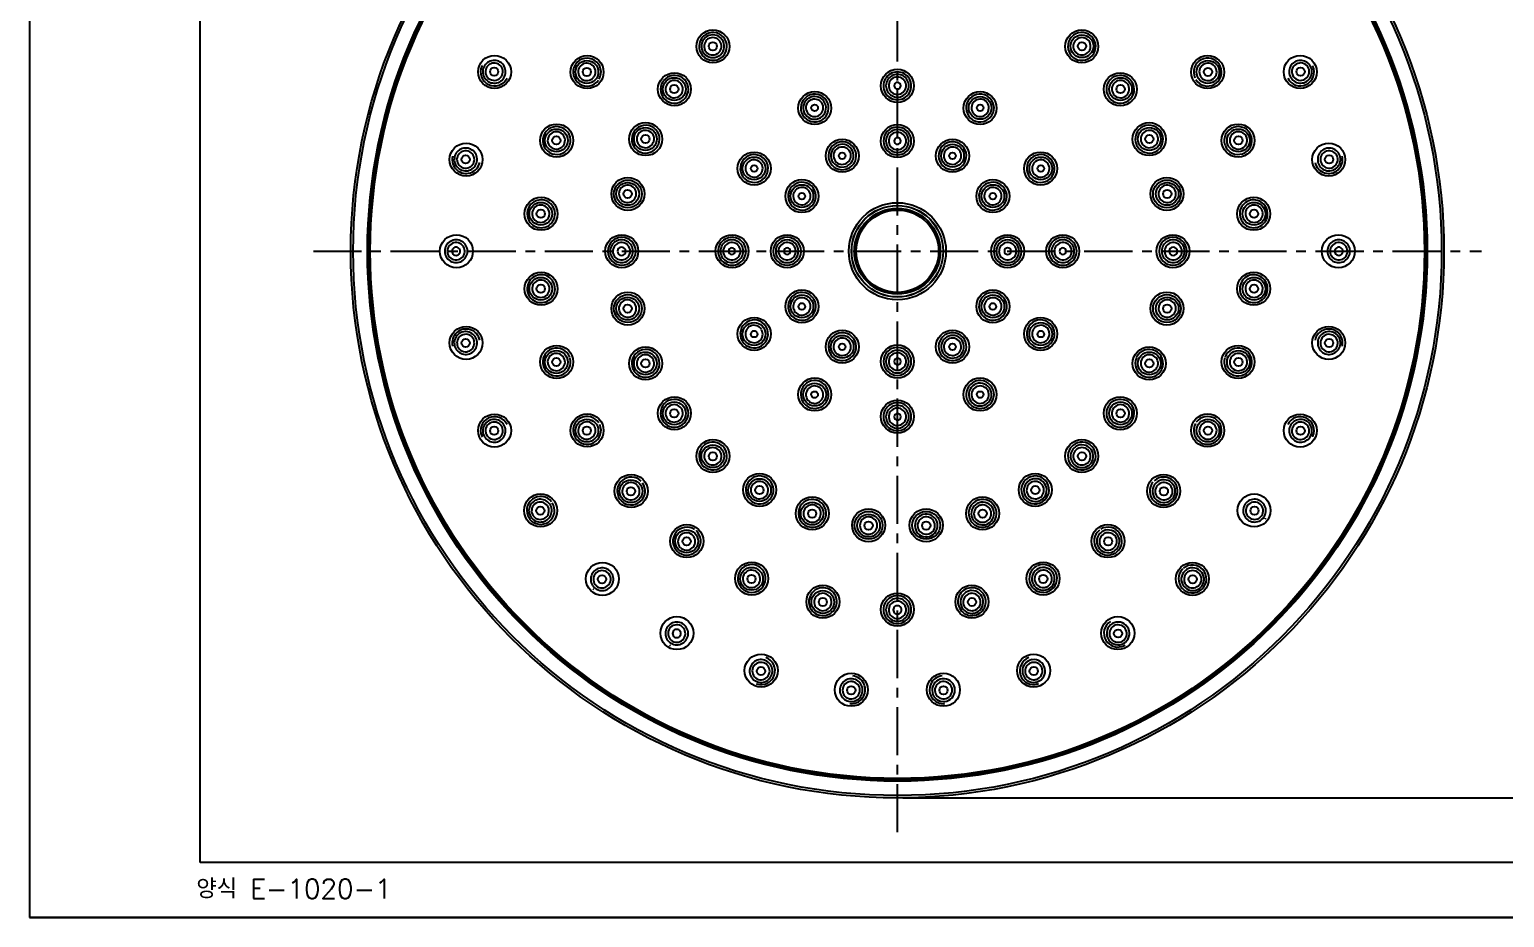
# Model space of a CAD drawing. Extents: x 60832 to 61252, y -30265 to -29968.
# Drawn here: x 60831.9 to 61099.8, y -30265.2 to -30104 of the extents above; entities that cross this region are included whole.
import ezdxf

# ---------------------------------------------------------------- set-up
doc = ezdxf.new("R2010")
doc.units = 0
doc.header["$LTSCALE"] = 7
doc.header["$MEASUREMENT"] = 0
doc.linetypes.add('CENTER', pattern=[2, 1.25, -0.25, 0.25, -0.25])
doc.layers.get('0').update_dxf_attribs({"color": 2, "linetype": 'CONTINUOUS'})
for name, color, linetype in [('CL', 1, 'CENTER'), ('DIM', 2, 'CONTINUOUS'), ('TXT', 4, 'CONTINUOUS')]:
    doc.layers.add(name, color=color, linetype=linetype)
doc.styles.add('GHS', font='ROMANS.shx', dxfattribs={"bigfont": 'GHS.shx'})

# ---------------------------------------------------------------- blocks, each defined once
blk = doc.blocks.new('BORDER')
for p, q in [((0, 1), (0, 0)), ((0, 0), (1, 0))]:
    blk.add_line(p, q)

msp = doc.modelspace()

# ---------------------------------------------------------------- linework, layer by layer
at = {"color": 7, "linetype": 'Continuous'}
for p, q in [((61085.46, -30142.73), (61085.47, -30142.74)), ((61085.46, -30145.75), (61085.47, -30145.74))]:
    msp.add_line(p, q, dxfattribs=at)
msp.add_line((61177.6, -30265.23), (60831.92, -30265.23))
msp.add_line((61177.6, -30265.23), (60831.92, -30265.23))
for centre, radius in [((60989.55, -30144.24), 99.27), ((60989.55, -30144.24), 98.84), ((60989.55, -30144.24), 96.24), ((60989.55, -30144.24), 96.15), ((60989.55, -30144.24), 95.91), ((60989.55, -30144.24), 95.73), ((60956.06, -30107.04), 3), ((61023.04, -30107.04), 3), ((61023.07, -30107.01), 2.07), ((60956.03, -30107.01), 0.75), ((61023.07, -30107.01), 0.75), ((60916.39, -30111.67), 3), ((60916.32, -30111.63), 0.75), ((60933.2, -30111.7), 3), ((60933.16, -30111.68), 2.07), ((61045.9, -30111.7), 3), ((61045.95, -30111.68), 2.07), ((61062.71, -30111.67), 3), ((61062.78, -30111.63), 0.75), ((60933.15, -30111.67), 0.75), ((60949.06, -30114.82), 3), ((60949.03, -30114.8), 2.07), ((60989.55, -30114.2), 3), ((61030.04, -30114.82), 3), ((61030.08, -30114.8), 2.07), ((61045.96, -30111.67), 0.75), ((60949.02, -30114.79), 0.75), ((60974.54, -30118.23), 3), ((61004.57, -30118.23), 3), ((61004.58, -30118.2), 2.07), ((61030.08, -30114.79), 0.75), ((60974.52, -30118.2), 0.6), ((61004.58, -30118.2), 0.6), ((60927.67, -30124.13), 3), ((60943.83, -30123.88), 3), ((60989.55, -30124.22), 3), ((61035.28, -30123.88), 3), ((61051.43, -30124.13), 3), ((60927.62, -30124.11), 2.07), ((60927.61, -30124.11), 0.75), ((60943.79, -30123.86), 2.07), ((60943.79, -30123.86), 0.75), ((60979.54, -30126.9), 3), ((60999.56, -30126.9), 3), ((61035.31, -30123.86), 2.07), ((61035.32, -30123.86), 0.75), ((61051.49, -30124.11), 2.07), ((61051.49, -30124.11), 0.75), ((60911.22, -30127.59), 3), ((60911.14, -30127.57), 0.75), ((60963.54, -30129.22), 3), ((60979.54, -30126.89), 0.6), ((60999.57, -30126.89), 2.07), ((60999.57, -30126.89), 0.6), ((61015.56, -30129.22), 3), ((61067.89, -30127.59), 3), ((61067.96, -30127.57), 0.75), ((60963.52, -30129.21), 2.07), ((60963.52, -30129.21), 0.6), ((61015.59, -30129.21), 2.07), ((61015.59, -30129.21), 0.6), ((60940.6, -30133.83), 3), ((60940.6, -30133.83), 2.53), ((60940.56, -30133.82), 2.07), ((60972.22, -30134.23), 3), ((60972.21, -30134.22), 2.07), ((61006.89, -30134.23), 3), ((61006.9, -30134.22), 2.07), ((61038.51, -30133.83), 3), ((61038.51, -30133.83), 2.53), ((61038.55, -30133.82), 2.07), ((60924.84, -30137.44), 3), ((60940.55, -30133.82), 0.75), ((60972.2, -30134.22), 0.6), ((61006.9, -30134.22), 0.6), ((61038.56, -30133.82), 0.75), ((61054.26, -30137.44), 3), ((60924.79, -30137.43), 2.07), ((60924.78, -30137.43), 0.75), ((60989.55, -30144.24), 8.82), ((60989.55, -30144.24), 8.32), ((60989.55, -30144.24), 8.3), ((60989.55, -30144.24), 7.8), ((60989.55, -30144.24), 7.78), ((60989.55, -30144.24), 7.48), ((61054.32, -30137.43), 2.07), ((61054.33, -30137.43), 0.75), ((60909.47, -30144.24), 3), ((60939.5, -30144.24), 3), ((60959.52, -30144.24), 3), ((60969.54, -30144.24), 3), ((61009.57, -30144.24), 3), ((61019.59, -30144.24), 3), ((61039.6, -30144.24), 3), ((61069.64, -30144.24), 3), ((60924.84, -30151.04), 3), ((61054.26, -30151.04), 3), ((60924.79, -30151.05), 2.07), ((60924.78, -30151.05), 0.75), ((61054.32, -30151.05), 2.07), ((61054.33, -30151.05), 0.75), ((60940.6, -30154.64), 3), ((60940.6, -30154.64), 2.53), ((60940.56, -30154.65), 2.07), ((60972.22, -30154.25), 3), ((60972.21, -30154.25), 2.07), ((60972.2, -30154.25), 0.6), ((61006.89, -30154.25), 3), ((61006.9, -30154.25), 2.07), ((61006.9, -30154.25), 0.6), ((61038.51, -30154.64), 3), ((61038.51, -30154.64), 2.53), ((61038.55, -30154.65), 2.07), ((60940.55, -30154.65), 0.75), ((60963.54, -30159.25), 3), ((61015.56, -30159.25), 3), ((61038.56, -30154.65), 0.75), ((60911.22, -30160.89), 3), ((60963.52, -30159.27), 2.07), ((60963.52, -30159.27), 0.6), ((60979.54, -30161.57), 3), ((60999.56, -30161.57), 3), ((61015.59, -30159.27), 2.07), ((61015.59, -30159.27), 0.6), ((61067.89, -30160.89), 3), ((60911.14, -30160.9), 0.75), ((60927.67, -30164.34), 3), ((60943.83, -30164.6), 3), ((60979.54, -30161.58), 2.07), ((60979.54, -30161.59), 0.6), ((60989.55, -30164.26), 3), ((60999.57, -30161.59), 0.6), ((61035.28, -30164.6), 3), ((61051.43, -30164.34), 3), ((61067.96, -30160.9), 0.75), ((60927.62, -30164.36), 2.07), ((60927.61, -30164.36), 0.75), ((60943.79, -30164.61), 2.07), ((60943.79, -30164.61), 0.75), ((61035.31, -30164.61), 2.07), ((61035.32, -30164.61), 0.75), ((61051.49, -30164.36), 2.07), ((61051.49, -30164.36), 0.75), ((60974.54, -30170.25), 3), ((60974.52, -30170.27), 2.07), ((60974.52, -30170.28), 0.6), ((61004.57, -30170.25), 3), ((61004.58, -30170.28), 0.6), ((60949.06, -30173.66), 3), ((60949.03, -30173.68), 2.07), ((60989.55, -30174.27), 3), ((61030.04, -30173.66), 3), ((61030.08, -30173.68), 2.07), ((60916.39, -30176.81), 3), ((60933.2, -30176.77), 3), ((60933.16, -30176.8), 2.07), ((60949.02, -30173.68), 0.75), ((61030.08, -30173.68), 0.75), ((61045.9, -30176.77), 3), ((61045.95, -30176.8), 2.07), ((61062.71, -30176.81), 3), ((60916.32, -30176.84), 0.75), ((60933.15, -30176.8), 0.75), ((61045.96, -30176.8), 0.75), ((61062.78, -30176.84), 0.75), ((60956.06, -30181.43), 3), ((60956.03, -30181.46), 2.07), ((61023.04, -30181.43), 3), ((60956.03, -30181.47), 0.75), ((61023.07, -30181.47), 0.75), ((60941.2, -30187.78), 3), ((60941.16, -30187.81), 2.07), ((60964.53, -30187.58), 3), ((60964.51, -30187.62), 2.07), ((61014.58, -30187.58), 3), ((61037.91, -30187.78), 3), ((60924.76, -30191.31), 3), ((60941.15, -30187.82), 0.75), ((60964.5, -30187.62), 0.75), ((61014.6, -30187.62), 0.75), ((61037.95, -30187.82), 0.75), ((61054.34, -30191.31), 3), ((60924.7, -30191.36), 0.75), ((60974.09, -30191.84), 3), ((60974.07, -30191.88), 2.07), ((60974.07, -30191.88), 0.75), ((60984.32, -30194.01), 3), ((60994.78, -30194.01), 3), ((61005.02, -30191.84), 3), ((61005.03, -30191.88), 0.75), ((61054.41, -30191.36), 0.75), ((60951.31, -30196.88), 3), ((60984.32, -30194.01), 2.53), ((60984.32, -30194.05), 2.07), ((60984.32, -30194.06), 0.75), ((60994.78, -30194.01), 2.53), ((60994.79, -30194.06), 0.75), ((61027.8, -30196.88), 3), ((60951.28, -30196.92), 2.07), ((60951.27, -30196.93), 0.75), ((61027.83, -30196.93), 0.75), ((60935.97, -30203.75), 3), ((60963.09, -30203.68), 3), ((60963.07, -30203.73), 2.07), ((61016.02, -30203.68), 3), ((61043.14, -30203.75), 3), ((60935.91, -30203.81), 0.75), ((60963.06, -30203.74), 0.75), ((61016.04, -30203.74), 0.75), ((61043.19, -30203.81), 0.75), ((60976.02, -30207.88), 3), ((60976.01, -30207.94), 2.07), ((60976.01, -30207.94), 0.75), ((60989.55, -30209.31), 3), ((61003.08, -30207.88), 3), ((61003.09, -30207.94), 0.75), ((60949.51, -30213.59), 3), ((61029.59, -30213.59), 3), ((61029.63, -30213.66), 0.75), ((60964.81, -30220.4), 3), ((61014.3, -30220.4), 3), ((60964.78, -30220.48), 0.75), ((61014.32, -30220.48), 0.75), ((60981.18, -30223.88), 3), ((60981.17, -30223.96), 0.75), ((60997.92, -30223.88), 3), ((60997.93, -30223.96), 0.75)]:
    msp.add_circle(centre, radius, dxfattribs=at)
for centre, radius, start, end in [((60989.55, -30144.24), 95.92, 0.9012, 359.0988), ((60956.06, -30107.04), 2.53, 134.1236, 309.8764), ((60956.03, -30107.01), 2.07, 131.9948, 301.8032), ((60956.04, -30107.02), 2.5, 129.8401, 134.1561), ((60956.06, -30107.04), 2.53, 314.1179, 129.8727), ((60956.04, -30107.02), 2.08, 121.8107, 131.9899), ((60956.04, -30107.01), 2.07, 311.9948, 121.8032), ((60956.03, -30107.01), 1.58, 311.9939, 121.8042), ((61023.04, -30107.04), 2.53, 50.1179, 225.8727), ((61023.04, -30107.04), 2.53, 230.1236, 45.8764), ((61023.07, -30107.01), 1.58, 47.9939, 217.8042), ((61023.06, -30107.02), 2.5, 45.8439, 50.1502), ((60956.03, -30107.01), 1.58, 131.9939, 301.8042), ((60956.03, -30107.01), 1.58, 121.8107, 131.9899), ((60956.03, -30107.01), 1.58, 301.8107, 311.9899), ((61023.08, -30107.01), 1.58, 217.8107, 227.9899), ((61023.07, -30107.01), 1.58, 227.9939, 37.8041), ((61023.07, -30107.01), 1.58, 37.8107, 47.9899), ((60916.39, -30111.67), 2.53, 155.9819, 333.728), ((60916.37, -30111.65), 2.5, 154.0192, 155.9984), ((60916.33, -30111.64), 2.07, 155.9835, 336.0165), ((60916.33, -30111.64), 2.07, 335.9835, 156.0165), ((60916.32, -30111.64), 1.58, 145.8129, 155.99), ((60916.32, -30111.63), 1.58, 335.9807, 145.815), ((60933.2, -30111.71), 2.53, 149.9878, 324.6307), ((60933.18, -30111.69), 2.5, 147.905, 149.9982), ((60933.2, -30111.7), 2.53, 144.5919, 147.9033), ((60933.2, -30111.7), 2.53, 329.9878, 144.6342), ((60933.15, -30111.67), 1.58, 149.9881, 319.8089), ((60933.15, -30111.68), 1.58, 139.8116, 149.9899), ((60933.15, -30111.67), 1.58, 329.9881, 139.8089), ((60956.03, -30107.01), 2.08, 301.8107, 311.9899), ((60956.08, -30107.06), 2.5, 309.8439, 314.1502), ((61023.02, -30107.06), 2.5, 225.8401, 230.1561), ((61045.9, -30111.7), 2.53, 32.0475, 204.6348), ((61045.9, -30111.71), 2.53, 212.1452, 24.6313), ((61045.96, -30111.67), 1.58, 29.9881, 199.8089), ((61045.95, -30111.67), 1.58, 19.8116, 29.9899), ((61045.93, -30111.69), 2.5, 30.0017, 32.0857), ((61045.91, -30111.7), 2.52, 24.5833, 29.9893), ((61062.71, -30111.67), 2.53, 206.272, 24.0181), ((61062.77, -30111.64), 2.07, 23.9835, 204.0165), ((61062.77, -30111.64), 2.07, 203.9835, 24.0165), ((61062.78, -30111.63), 1.58, 23.9807, 193.815), ((61062.74, -30111.65), 2.5, 24.0016, 25.972), ((60916.32, -30111.63), 1.58, 155.9807, 325.815), ((60916.32, -30111.63), 1.58, 325.8129, 335.99), ((60933.15, -30111.67), 1.58, 319.8116, 329.9899), ((60949.06, -30114.82), 2.53, 146.1179, 321.8727), ((60949.04, -30114.8), 2.5, 141.8439, 146.1502), ((60949.06, -30114.82), 2.53, 326.1236, 141.8764), ((60949.02, -30114.79), 1.58, 323.9939, 133.8042), ((60989.55, -30114.2), 2.53, 89.9987, 270.0013), ((60989.55, -30114.18), 2.07, 89.9994, 270.0006), ((60989.55, -30114.17), 1.58, 89.998, 259.8053), ((60989.55, -30114.17), 0.6, 90.0042, 269.9958), ((60989.55, -30114.2), 2.53, 269.9986, 90.0014), ((60989.55, -30114.18), 2.07, 269.9995, 90.0005), ((60989.55, -30114.18), 1.58, 79.8146, 89.9899), ((60989.55, -30114.17), 1.58, 269.998, 79.8053), ((60989.55, -30114.17), 0.6, 270.0042, 89.9958), ((61030.04, -30114.82), 2.53, 38.1236, 213.8764), ((61030.04, -30114.82), 2.53, 218.1179, 33.8727), ((61030.08, -30114.79), 1.58, 35.9939, 205.8042), ((61030.07, -30114.8), 2.5, 33.8401, 38.1561), ((61045.96, -30111.67), 1.58, 199.8116, 209.9899), ((61045.96, -30111.67), 1.58, 209.9881, 19.8089), ((61062.79, -30111.63), 1.58, 193.8129, 203.99), ((61062.78, -30111.63), 1.58, 203.9807, 13.815), ((61062.78, -30111.63), 1.58, 13.8129, 23.99), ((60949.02, -30114.79), 1.58, 143.9939, 313.8041), ((60949.03, -30114.79), 1.58, 133.8107, 143.9899), ((60949.02, -30114.79), 1.58, 313.8107, 323.9899), ((60949.08, -30114.84), 2.5, 321.8401, 326.1561), ((60974.54, -30118.23), 2.53, 122.6877, 300.0018), ((60974.52, -30118.21), 2.5, 120.0029, 122.7203), ((60974.54, -30118.23), 2.53, 302.695, 120.0016), ((60974.52, -30118.21), 2.08, 109.8146, 119.9899), ((60974.52, -30118.2), 2.07, 299.999, 109.8044), ((60989.55, -30114.17), 1.58, 259.8146, 269.9899), ((61004.57, -30118.23), 2.53, 59.9984, 237.305), ((61004.57, -30118.23), 2.53, 239.9981, 57.3004), ((61004.58, -30118.21), 2.5, 57.2675, 59.9971), ((61030.02, -30114.84), 2.5, 213.8439, 218.1502), ((61030.09, -30114.79), 1.58, 205.8107, 215.9899), ((61030.08, -30114.79), 1.58, 215.9939, 25.8041), ((61030.08, -30114.79), 1.58, 25.8107, 35.9899), ((60974.52, -30118.2), 2.07, 119.999, 289.8044), ((60974.52, -30118.2), 1.58, 119.998, 289.8053), ((60974.52, -30118.2), 1.58, 109.8146, 119.9899), ((60974.52, -30118.2), 1.58, 299.998, 109.8053), ((61004.58, -30118.2), 1.58, 59.998, 229.8053), ((61004.58, -30118.2), 1.58, 239.998, 49.8053), ((61004.58, -30118.2), 1.58, 49.8146, 59.9899), ((60927.67, -30124.13), 2.53, 341.989, 159.9452), ((60943.83, -30123.88), 2.53, 335.9944, 153.8722), ((60974.52, -30118.2), 1.58, 289.8146, 299.9899), ((60974.52, -30118.2), 2.08, 289.8146, 299.9899), ((60974.55, -30118.25), 2.5, 300.0029, 302.7277), ((61004.56, -30118.25), 2.5, 237.2723, 239.9971), ((61004.59, -30118.2), 1.58, 229.8146, 239.9899), ((61035.28, -30123.88), 2.53, 26.1184, 204.0056), ((61051.43, -30124.13), 2.53, 20.0548, 198.011), ((60927.67, -30124.13), 2.53, 161.9889, 339.8492), ((60927.64, -30124.12), 2.5, 159.9086, 161.9982), ((60927.61, -30124.11), 1.58, 161.9881, 331.8089), ((60927.61, -30124.11), 1.58, 151.8116, 161.9899), ((60927.61, -30124.11), 1.58, 341.9881, 151.8089), ((60943.83, -30123.88), 2.53, 155.9945, 333.876), ((60943.8, -30123.87), 2.5, 153.8401, 155.9981), ((60943.79, -30123.86), 1.58, 155.9939, 325.8041), ((60943.79, -30123.86), 1.58, 145.8107, 155.9899), ((60943.79, -30123.86), 1.58, 335.9939, 145.8042), ((60989.55, -30124.22), 2.53, 90.0009, 269.9991), ((60989.55, -30124.21), 2.07, 90.0018, 269.9982), ((60989.55, -30124.21), 1.58, 90.0005, 259.799), ((60989.55, -30124.21), 0.6, 90.0065, 269.9935), ((60989.55, -30124.22), 2.53, 270.0009, 89.9991), ((60989.55, -30124.21), 2.07, 270.0017, 89.9983), ((60989.55, -30124.21), 1.58, 79.8099, 89.9899), ((60989.55, -30124.21), 1.58, 270.0005, 79.799), ((60989.55, -30124.21), 0.6, 270.0065, 89.9935), ((61035.28, -30123.88), 2.53, 206.124, 24.0055), ((61035.32, -30123.86), 1.58, 23.9939, 193.8042), ((61035.32, -30123.86), 1.58, 193.8107, 203.9899), ((61035.32, -30123.86), 1.58, 203.9939, 13.8041), ((61035.32, -30123.86), 1.58, 13.8107, 23.9899), ((61035.3, -30123.87), 2.5, 24.0018, 26.1502), ((61051.43, -30124.13), 2.53, 200.1412, 18.0111), ((61051.49, -30124.11), 1.58, 17.9881, 187.8089), ((61051.49, -30124.11), 1.58, 197.9881, 7.8089), ((61051.49, -30124.11), 1.58, 7.8116, 17.9899), ((61051.46, -30124.12), 2.5, 18.0018, 20.0914), ((60911.15, -30127.57), 2.07, 347.9835, 168.0165), ((60911.15, -30127.57), 1.58, 157.8129, 167.99), ((60911.14, -30127.57), 1.58, 347.9807, 157.815), ((60927.61, -30124.11), 1.58, 331.8116, 341.9899), ((60943.78, -30123.86), 1.58, 325.8107, 335.9899), ((60943.86, -30123.89), 2.5, 333.8439, 335.9981), ((60963.54, -30129.22), 2.53, 329.9983, 147.3002), ((60979.54, -30126.9), 2.53, 122.7062, 299.9995), ((60979.54, -30126.89), 2.07, 120.0014, 289.7981), ((60979.54, -30126.89), 1.58, 120.0005, 289.799), ((60979.53, -30126.88), 2.5, 120.0029, 122.7368), ((60979.54, -30126.9), 2.53, 302.7133, 119.9996), ((60979.54, -30126.9), 2.08, 109.8099, 119.9899), ((60979.54, -30126.89), 1.58, 109.8099, 119.9899), ((60979.54, -30126.89), 2.07, 300.0014, 109.7981), ((60979.54, -30126.89), 1.58, 300.0005, 109.799), ((60989.55, -30124.2), 1.58, 259.8099, 269.9899), ((60999.56, -30126.9), 2.53, 60.0004, 237.2867), ((60999.57, -30126.89), 1.58, 60.0005, 229.799), ((60999.56, -30126.9), 2.53, 240.0004, 57.2819), ((60999.57, -30126.89), 1.58, 240.0005, 49.799), ((60999.57, -30126.89), 1.58, 49.8099, 59.9899), ((60999.57, -30126.88), 2.5, 57.251, 59.997), ((61015.56, -30129.22), 2.53, 32.6877, 210.0018), ((61035.25, -30123.89), 2.5, 204.0019, 206.1561), ((61051.5, -30124.11), 1.58, 187.8116, 197.9899), ((61067.95, -30127.57), 2.07, 11.9835, 192.0165), ((61067.96, -30127.57), 1.58, 11.9807, 181.815), ((60911.22, -30127.59), 2.53, 167.9826, 348.0174), ((60911.19, -30127.58), 2.5, 166.0226, 167.9984), ((60911.15, -30127.57), 2.07, 167.9835, 348.0165), ((60911.14, -30127.57), 1.58, 167.9807, 337.815), ((60911.14, -30127.57), 1.58, 337.8129, 347.99), ((60963.54, -30129.22), 2.53, 149.9982, 327.3051), ((60963.52, -30129.21), 2.5, 147.2675, 149.9971), ((60963.52, -30129.21), 1.58, 149.998, 319.8053), ((60963.52, -30129.21), 1.58, 139.8146, 149.9899), ((60963.52, -30129.21), 1.58, 329.998, 139.8053), ((60979.53, -30126.89), 1.58, 289.8099, 299.9899), ((60979.54, -30126.89), 2.08, 289.8099, 299.9899), ((60979.56, -30126.93), 2.5, 300.003, 302.7443), ((60999.55, -30126.93), 2.5, 237.2557, 239.997), ((60999.57, -30126.89), 1.58, 229.8099, 239.9899), ((61015.56, -30129.22), 2.53, 212.695, 30.0016), ((61015.59, -30129.21), 1.58, 29.998, 199.8053), ((61015.59, -30129.21), 1.58, 209.998, 19.8053), ((61015.59, -30129.21), 1.58, 19.8146, 29.9899), ((61015.58, -30129.21), 2.5, 30.0029, 32.7203), ((61067.89, -30127.59), 2.53, 191.9826, 12.0174), ((61067.95, -30127.57), 2.07, 191.9835, 12.0165), ((61067.97, -30127.57), 1.58, 181.8129, 191.99), ((61067.96, -30127.57), 1.58, 191.9807, 1.815), ((61067.96, -30127.57), 1.58, 1.8129, 11.99), ((61067.91, -30127.58), 2.5, 12.0016, 13.9774), ((60940.55, -30133.82), 1.58, 347.9939, 157.8042), ((60963.51, -30129.2), 1.58, 319.8146, 329.9899), ((60963.57, -30129.23), 2.5, 327.2723, 329.9971), ((60972.22, -30134.23), 2.53, 330.0004, 147.2819), ((61006.89, -30134.23), 2.53, 32.7062, 209.9995), ((61015.54, -30129.23), 2.5, 210.0029, 212.7277), ((61015.59, -30129.2), 1.58, 199.8146, 209.9899), ((61038.56, -30133.82), 1.58, 11.9939, 181.8042), ((60924.84, -30137.44), 2.53, 353.9894, 174.0106), ((60940.55, -30133.82), 1.58, 167.9939, 337.8041), ((60940.55, -30133.82), 1.58, 157.8107, 167.9899), ((60940.55, -30133.82), 1.58, 337.8107, 347.9899), ((60972.22, -30134.23), 2.53, 150.0006, 327.2866), ((60972.19, -30134.22), 2.5, 147.251, 149.997), ((60972.2, -30134.22), 1.58, 150.0005, 319.799), ((60972.21, -30134.22), 1.58, 139.8099, 149.9899), ((60972.2, -30134.22), 1.58, 330.0005, 139.799), ((61006.89, -30134.23), 2.53, 212.7133, 29.9996), ((61006.9, -30134.22), 1.58, 30.0005, 199.799), ((61006.9, -30134.22), 1.58, 199.8099, 209.9899), ((61006.9, -30134.22), 1.58, 210.0005, 19.799), ((61006.9, -30134.22), 1.58, 19.8099, 29.9899), ((61006.91, -30134.22), 2.5, 30.0029, 32.7368), ((61038.56, -30133.82), 1.58, 181.8107, 191.9899), ((61038.56, -30133.82), 1.58, 191.9939, 1.8041), ((61038.55, -30133.82), 1.58, 1.8107, 11.9899), ((61054.26, -30137.44), 2.53, 5.9894, 186.0106), ((60924.84, -30137.44), 2.53, 173.9895, 354.0105), ((60924.78, -30137.43), 1.58, 173.9881, 343.8089), ((60924.78, -30137.43), 1.58, 163.8116, 173.9899), ((60924.78, -30137.43), 1.58, 353.9881, 163.8089), ((60924.78, -30137.43), 1.58, 343.8116, 353.9899), ((60972.2, -30134.22), 1.58, 319.8099, 329.9899), ((60972.24, -30134.24), 2.5, 327.2557, 329.997), ((61006.86, -30134.24), 2.5, 210.003, 212.7443), ((61054.26, -30137.44), 2.53, 185.9895, 6.0105), ((61054.33, -30137.43), 1.58, 5.9881, 175.8089), ((61054.33, -30137.43), 1.58, 175.8116, 185.9899), ((61054.33, -30137.43), 1.58, 185.9881, 355.8089), ((61054.32, -30137.43), 1.58, 355.8116, 5.9899), ((60909.4, -30144.24), 2.07, 359.9835, 180.0165), ((60909.39, -30144.24), 1.58, 359.9807, 169.815), ((60939.5, -30144.24), 2.53, 1.9541, 178.0151), ((60939.46, -30144.24), 2.07, 359.996, 180.004), ((60939.45, -30144.24), 1.58, 359.9939, 169.8042), ((60959.52, -30144.24), 2.53, 359.9987, 180.0013), ((60959.49, -30144.24), 2.07, 359.9993, 180.0007), ((60959.49, -30144.24), 1.58, 359.998, 169.8053), ((60969.54, -30144.24), 2.53, 2.0098, 177.9534), ((60969.52, -30144.24), 2.07, 0.0019, 179.9981), ((60969.52, -30144.24), 1.58, 0.0005, 169.799), ((61009.57, -30144.24), 2.53, 2.0376, 177.9813), ((61009.58, -30144.24), 2.07, 0.0019, 179.9981), ((61009.58, -30144.24), 1.58, 0.0005, 169.799), ((61019.59, -30144.24), 2.53, 359.9987, 180.0013), ((61019.61, -30144.24), 2.07, 359.9993, 180.0007), ((61019.62, -30144.24), 1.58, 359.998, 169.8053), ((61039.6, -30144.24), 2.53, 1.9692, 178.0406), ((61039.64, -30144.24), 2.07, 359.996, 180.004), ((61039.65, -30144.24), 1.58, 359.9939, 169.8042), ((61069.7, -30144.24), 2.07, 359.9835, 180.0165), ((61069.71, -30144.24), 1.58, 359.9807, 169.815), ((60989.73, -30144.24), 95.74, 359.1023, 0.8977), ((60909.4, -30144.24), 2.07, 179.9835, 0.0165), ((60909.39, -30144.24), 1.58, 169.8129, 179.99), ((60909.39, -30144.24), 1.58, 179.9807, 349.815), ((60909.39, -30144.24), 0.75, 359.9881, 180.0119), ((60909.39, -30144.24), 0.75, 179.9881, 0.0119), ((60909.39, -30144.24), 1.58, 349.8129, 359.99), ((60939.47, -30144.24), 2.5, 177.9838, 179.9984), ((60939.47, -30144.24), 2.5, 180.0016, 182.0001), ((60939.5, -30144.24), 2.53, 181.9692, 358.0406), ((60939.46, -30144.24), 2.07, 179.9957, 0.0043), ((60939.46, -30144.24), 1.58, 169.8107, 179.9899), ((60939.45, -30144.24), 1.58, 179.9939, 349.8041), ((60939.45, -30144.24), 0.75, 0.0004, 179.9996), ((60939.45, -30144.24), 0.75, 180.0004, 359.9996), ((60939.45, -30144.24), 1.58, 349.8107, 359.9899), ((60939.53, -30144.24), 2.5, 0.0016, 1.985), ((60939.53, -30144.24), 2.5, 358.0098, 359.9984), ((60959.52, -30144.24), 2.53, 179.9987, 0.0013), ((60959.49, -30144.24), 2.07, 179.9993, 0.0007), ((60959.49, -30144.24), 1.58, 169.8146, 179.9899), ((60959.49, -30144.24), 1.58, 179.998, 349.8053), ((60959.49, -30144.24), 0.6, 0.0042, 179.9958), ((60959.49, -30144.24), 0.6, 180.0042, 359.9958), ((60959.48, -30144.24), 1.58, 349.8146, 359.9899), ((60969.51, -30144.24), 2.5, 177.9274, 179.9983), ((60969.51, -30144.24), 2.5, 180.0017, 182.0633), ((60969.54, -30144.24), 2.53, 182.0376, 357.9813), ((60969.52, -30144.24), 2.07, 180.0019, 359.9981), ((60969.52, -30144.24), 1.58, 169.8099, 179.9899), ((60969.52, -30144.24), 1.58, 180.0005, 349.799), ((60969.52, -30144.24), 0.6, 0.0065, 179.9935), ((60969.52, -30144.24), 0.6, 180.0065, 359.9935), ((60969.52, -30144.24), 1.58, 349.8099, 359.9899), ((60969.57, -30144.24), 2.5, 0.0017, 2.0353), ((60969.57, -30144.24), 2.5, 357.9556, 359.9983), ((61009.54, -30144.24), 2.5, 177.9556, 179.9983), ((61009.54, -30144.24), 2.5, 180.0017, 182.0319), ((61009.57, -30144.24), 2.53, 182.0066, 357.9734), ((61009.58, -30144.24), 2.07, 180.0019, 359.9981), ((61009.59, -30144.24), 1.58, 169.8099, 179.9899), ((61009.58, -30144.24), 1.58, 180.0005, 349.799), ((61009.58, -30144.24), 0.6, 0.0065, 179.9935), ((61009.58, -30144.24), 0.6, 180.0065, 359.9935), ((61009.58, -30144.24), 1.58, 349.8099, 359.9899), ((61009.6, -30144.24), 2.5, 0.0017, 2.0633), ((61009.6, -30144.24), 2.5, 357.9484, 359.9983), ((61019.59, -30144.24), 2.53, 179.9987, 0.0013), ((61019.61, -30144.24), 2.07, 179.9993, 0.0007), ((61019.62, -30144.24), 1.58, 169.8146, 179.9899), ((61019.62, -30144.24), 1.58, 179.998, 349.8053), ((61019.62, -30144.24), 0.6, 0.0042, 179.9958), ((61019.62, -30144.24), 0.6, 180.0042, 359.9958), ((61019.61, -30144.24), 1.58, 349.8146, 359.9899), ((61039.57, -30144.24), 2.5, 178.0098, 179.9984), ((61039.57, -30144.24), 2.5, 180.0016, 181.985), ((61039.6, -30144.24), 2.53, 181.9541, 358.0151), ((61039.64, -30144.24), 2.07, 179.9957, 0.0043), ((61039.65, -30144.24), 1.58, 169.8107, 179.9899), ((61039.65, -30144.24), 1.58, 179.9939, 349.8041), ((61039.65, -30144.24), 0.75, 0.0004, 179.9996), ((61039.65, -30144.24), 0.75, 180.0004, 359.9996), ((61039.65, -30144.24), 1.58, 349.8107, 359.9899), ((61039.63, -30144.24), 2.5, 0.0016, 2.0001), ((61039.63, -30144.24), 2.5, 357.9838, 359.9984), ((61069.7, -30144.24), 2.07, 179.9835, 0.0165), ((61069.72, -30144.24), 1.58, 169.8129, 179.99), ((61069.71, -30144.24), 1.58, 179.9807, 349.815), ((61069.71, -30144.24), 0.75, 359.9881, 180.0119), ((61069.71, -30144.24), 0.75, 179.9881, 0.0119), ((61069.71, -30144.24), 1.58, 349.8129, 359.99), ((60924.84, -30151.04), 2.53, 5.9895, 186.0105), ((60924.84, -30151.04), 2.53, 185.9894, 6.0106), ((60924.78, -30151.05), 1.58, 5.9881, 175.8089), ((60924.78, -30151.05), 1.58, 175.8116, 185.9899), ((60924.78, -30151.05), 1.58, 355.8116, 5.9899), ((61054.26, -30151.04), 2.53, 173.9894, 354.0106), ((61054.26, -30151.04), 2.53, 353.9895, 174.0105), ((61054.33, -30151.05), 1.58, 163.8116, 173.9899), ((61054.33, -30151.05), 1.58, 173.9881, 343.8089), ((61054.33, -30151.05), 1.58, 353.9881, 163.8089), ((60924.78, -30151.05), 1.58, 185.9881, 355.8089), ((60940.55, -30154.65), 1.58, 11.9939, 181.8042), ((60972.22, -30154.25), 2.53, 32.7134, 209.9994), ((60972.22, -30154.25), 2.53, 212.7061, 29.9996), ((60972.2, -30154.25), 1.58, 30.0005, 199.799), ((60972.2, -30154.25), 1.58, 210.0005, 19.799), ((60972.2, -30154.26), 1.58, 19.8099, 29.9899), ((60972.24, -30154.23), 2.5, 30.003, 32.7443), ((61006.89, -30154.25), 2.53, 150.0004, 327.2819), ((61006.86, -30154.23), 2.5, 147.2557, 149.997), ((61006.89, -30154.25), 2.53, 330.0004, 147.2867), ((61006.9, -30154.25), 1.58, 150.0005, 319.799), ((61006.9, -30154.26), 1.58, 139.8099, 149.9899), ((61006.9, -30154.25), 1.58, 330.0005, 139.799), ((61038.56, -30154.65), 1.58, 347.9939, 157.8042), ((61054.32, -30151.05), 1.58, 343.8116, 353.9899), ((60940.55, -30154.65), 1.58, 181.8107, 191.9899), ((60940.55, -30154.65), 1.58, 191.9939, 1.8041), ((60940.55, -30154.65), 1.58, 1.8107, 11.9899), ((60972.19, -30154.26), 2.5, 210.0029, 212.7368), ((60972.21, -30154.25), 1.58, 199.8099, 209.9899), ((61006.9, -30154.25), 1.58, 319.8099, 329.9899), ((61006.91, -30154.26), 2.5, 327.251, 329.997), ((61038.56, -30154.65), 1.58, 167.9939, 337.8041), ((61038.56, -30154.65), 1.58, 157.8107, 167.9899), ((61038.55, -30154.65), 1.58, 337.8107, 347.9899), ((60911.22, -30160.89), 2.53, 11.9826, 192.0174), ((60911.15, -30160.9), 2.07, 11.9835, 192.0165), ((60963.54, -30159.25), 2.53, 32.6949, 210.0018), ((60963.54, -30159.25), 2.53, 212.6879, 30.0017), ((60963.52, -30159.27), 1.58, 29.998, 199.8053), ((60963.52, -30159.27), 1.58, 209.998, 19.8053), ((60963.51, -30159.27), 1.58, 19.8146, 29.9899), ((60963.57, -30159.24), 2.5, 30.0029, 32.7277), ((60979.54, -30161.57), 2.53, 60.0004, 237.2819), ((60999.56, -30161.57), 2.53, 302.7061, 119.9996), ((61015.56, -30159.25), 2.53, 149.9981, 327.3004), ((61015.54, -30159.24), 2.5, 147.2723, 149.9971), ((61015.56, -30159.25), 2.53, 329.9984, 147.305), ((61015.59, -30159.27), 1.58, 149.998, 319.8053), ((61015.59, -30159.27), 1.58, 139.8146, 149.9899), ((61015.59, -30159.27), 1.58, 329.998, 139.8053), ((61067.89, -30160.89), 2.53, 347.9826, 168.0174), ((61067.95, -30160.9), 2.07, 347.9835, 168.0165), ((60911.19, -30160.89), 2.5, 192.0016, 193.9774), ((60911.15, -30160.9), 2.07, 191.9835, 12.0165), ((60911.14, -30160.9), 1.58, 11.9807, 181.815), ((60911.15, -30160.9), 1.58, 181.8129, 191.99), ((60911.14, -30160.91), 1.58, 191.9807, 1.815), ((60911.14, -30160.91), 1.58, 1.8129, 11.99), ((60963.52, -30159.27), 2.5, 210.0029, 212.7203), ((60963.52, -30159.27), 1.58, 199.8146, 209.9899), ((60979.54, -30161.59), 1.58, 60.0005, 229.799), ((60979.54, -30161.57), 2.53, 240.0006, 57.2866), ((60979.54, -30161.59), 1.58, 240.0005, 49.799), ((60979.53, -30161.59), 1.58, 49.8099, 59.9899), ((60979.56, -30161.55), 2.5, 57.2557, 59.997), ((60989.55, -30164.25), 2.53, 90.0009, 269.9991), ((60989.55, -30164.25), 2.53, 270.0009, 89.9991), ((60999.56, -30161.57), 2.53, 122.7134, 299.9994), ((60999.57, -30161.58), 2.07, 120.0014, 289.7981), ((60999.57, -30161.59), 1.58, 120.0005, 289.799), ((60999.55, -30161.55), 2.5, 120.003, 122.7443), ((60999.57, -30161.59), 2.08, 109.8099, 119.9899), ((60999.57, -30161.59), 1.58, 109.8099, 119.9899), ((60999.57, -30161.58), 2.07, 300.0014, 109.7981), ((60999.57, -30161.59), 1.58, 300.0005, 109.799), ((61015.59, -30159.27), 1.58, 319.8146, 329.9899), ((61015.58, -30159.27), 2.5, 327.2675, 329.9971), ((61067.95, -30160.9), 2.07, 167.9835, 348.0165), ((61067.96, -30160.91), 1.58, 167.9807, 337.815), ((61067.97, -30160.91), 1.58, 157.8129, 167.99), ((61067.96, -30160.9), 1.58, 347.9807, 157.815), ((61067.96, -30160.9), 1.58, 337.8129, 347.99), ((61067.91, -30160.89), 2.5, 346.0226, 347.9984), ((60927.67, -30164.34), 2.53, 20.1412, 198.0111), ((60927.67, -30164.35), 2.53, 200.0548, 18.011), ((60927.61, -30164.36), 1.58, 17.9881, 187.8089), ((60927.61, -30164.36), 1.58, 197.9881, 7.8089), ((60927.61, -30164.37), 1.58, 7.8116, 17.9899), ((60943.83, -30164.6), 2.53, 26.124, 204.0055), ((60943.83, -30164.6), 2.53, 206.1184, 24.0056), ((60943.79, -30164.61), 1.58, 23.9939, 193.8042), ((60943.79, -30164.61), 1.58, 203.9939, 13.8041), ((60943.78, -30164.62), 1.58, 13.8107, 23.9899), ((60943.86, -30164.58), 2.5, 24.0019, 26.1561), ((60979.53, -30161.6), 2.5, 237.251, 239.997), ((60979.54, -30161.58), 1.58, 229.8099, 239.9899), ((60989.55, -30164.27), 2.07, 90.0018, 269.9982), ((60989.55, -30164.27), 1.58, 90.0005, 259.799), ((60989.55, -30164.27), 0.6, 90.0065, 269.9935), ((60989.55, -30164.27), 2.07, 270.0018, 89.9982), ((60989.55, -30164.27), 1.58, 79.8099, 89.9899), ((60989.55, -30164.27), 1.58, 270.0005, 79.799), ((60989.55, -30164.27), 0.6, 270.0065, 89.9935), ((60999.57, -30161.58), 1.58, 289.8099, 299.9899), ((60999.57, -30161.58), 2.08, 289.8099, 299.9899), ((60999.57, -30161.6), 2.5, 300.0029, 302.7368), ((61035.28, -30164.6), 2.53, 155.9944, 333.8722), ((61035.25, -30164.58), 2.5, 153.8439, 155.9981), ((61035.28, -30164.6), 2.53, 335.9945, 153.876), ((61035.32, -30164.61), 1.58, 155.9939, 325.8041), ((61035.32, -30164.62), 1.58, 145.8107, 155.9899), ((61035.32, -30164.61), 1.58, 335.9939, 145.8042), ((61051.43, -30164.35), 2.53, 161.989, 339.9452), ((61051.43, -30164.34), 2.53, 341.9889, 159.8492), ((61051.49, -30164.36), 1.58, 161.9881, 331.8089), ((61051.5, -30164.37), 1.58, 151.8116, 161.9899), ((61051.49, -30164.36), 1.58, 341.9881, 151.8089), ((60927.64, -30164.35), 2.5, 198.0018, 200.0914), ((60927.61, -30164.36), 1.58, 187.8116, 197.9899), ((60943.8, -30164.61), 2.5, 204.0018, 206.1502), ((60943.79, -30164.61), 1.58, 193.8107, 203.9899), ((60989.55, -30164.27), 1.58, 259.8099, 269.9899), ((61035.32, -30164.61), 1.58, 325.8107, 335.9899), ((61035.3, -30164.61), 2.5, 333.8401, 335.9981), ((61051.49, -30164.36), 1.58, 331.8116, 341.9899), ((61051.46, -30164.35), 2.5, 339.9086, 341.9982), ((60974.54, -30170.25), 2.53, 59.9983, 237.3002), ((60974.52, -30170.28), 1.58, 59.998, 229.8053), ((60974.54, -30170.25), 2.53, 239.9982, 57.3051), ((60974.52, -30170.28), 1.58, 239.998, 49.8053), ((60974.52, -30170.28), 1.58, 49.8146, 59.9899), ((60974.55, -30170.23), 2.5, 57.2723, 59.9971), ((61004.57, -30170.25), 2.53, 122.6949, 300.0018), ((61004.58, -30170.27), 2.07, 119.999, 289.8044), ((61004.58, -30170.28), 1.58, 119.998, 289.8053), ((61004.56, -30170.23), 2.5, 120.0029, 122.7277), ((61004.57, -30170.25), 2.53, 302.6879, 120.0017), ((61004.58, -30170.28), 2.08, 109.8146, 119.9899), ((61004.59, -30170.28), 1.58, 109.8146, 119.9899), ((61004.58, -30170.27), 2.07, 299.999, 109.8044), ((61004.58, -30170.28), 1.58, 299.998, 109.8053), ((60949.06, -30173.66), 2.53, 38.1179, 213.8727), ((60949.06, -30173.66), 2.53, 218.1236, 33.8764), ((60949.02, -30173.68), 1.58, 35.9939, 205.8042), ((60949.08, -30173.64), 2.5, 33.8439, 38.1502), ((60974.52, -30170.27), 2.5, 237.2675, 239.9971), ((60974.52, -30170.27), 1.58, 229.8146, 239.9899), ((60989.55, -30174.27), 2.53, 89.9986, 270.0014), ((60989.55, -30174.3), 2.07, 89.9995, 270.0005), ((60989.55, -30174.27), 2.53, 269.9987, 90.0013), ((60989.55, -30174.3), 2.07, 269.9994, 90.0006), ((61004.58, -30170.27), 1.58, 289.8146, 299.9899), ((61004.58, -30170.27), 2.08, 289.8146, 299.9899), ((61004.58, -30170.27), 2.5, 300.0029, 302.7203), ((61030.04, -30173.66), 2.53, 146.1236, 321.8764), ((61030.02, -30173.64), 2.5, 141.8401, 146.1561), ((61030.04, -30173.66), 2.53, 326.1179, 141.8727), ((61030.08, -30173.68), 1.58, 323.9939, 133.8042), ((60916.39, -30176.81), 2.53, 26.272, 204.0181), ((60916.33, -30176.84), 2.07, 23.9835, 204.0165), ((60933.2, -30176.77), 2.53, 32.1452, 204.6313), ((60949.04, -30173.67), 2.5, 213.8401, 218.1561), ((60949.03, -30173.68), 1.58, 205.8107, 215.9899), ((60949.02, -30173.68), 1.58, 215.9939, 25.8041), ((60949.02, -30173.69), 1.58, 25.8107, 35.9899), ((60989.55, -30174.3), 1.58, 89.998, 259.8053), ((60989.55, -30174.3), 0.6, 90.0042, 269.9958), ((60989.55, -30174.31), 1.58, 79.8146, 89.9899), ((60989.55, -30174.3), 1.58, 269.998, 79.8053), ((60989.55, -30174.3), 0.6, 270.0042, 89.9958), ((61030.08, -30173.68), 1.58, 143.9939, 313.8041), ((61030.08, -30173.69), 1.58, 133.8107, 143.9899), ((61030.08, -30173.68), 1.58, 313.8107, 323.9899), ((61030.07, -30173.67), 2.5, 321.8439, 326.1502), ((61045.9, -30176.77), 2.53, 329.9878, 144.6307), ((61062.71, -30176.81), 2.53, 335.9819, 153.728), ((61062.77, -30176.84), 2.07, 335.9835, 156.0165), ((60916.37, -30176.82), 2.5, 204.0016, 205.972), ((60916.33, -30176.84), 2.07, 203.9835, 24.0165), ((60916.32, -30176.84), 1.58, 23.9807, 193.815), ((60916.32, -30176.84), 1.58, 193.8129, 203.99), ((60916.32, -30176.84), 1.58, 203.9807, 13.815), ((60916.32, -30176.84), 1.58, 13.8129, 23.99), ((60933.19, -30176.78), 2.52, 204.5833, 209.9893), ((60933.2, -30176.77), 2.53, 212.0475, 24.6348), ((60933.15, -30176.8), 1.58, 29.9881, 199.8089), ((60933.15, -30176.8), 1.58, 199.8116, 209.9899), ((60933.15, -30176.8), 1.58, 209.9881, 19.8089), ((60933.14, -30176.8), 1.58, 19.8116, 29.9899), ((60989.55, -30174.3), 1.58, 259.8146, 269.9899), ((61045.9, -30176.77), 2.53, 149.9878, 324.6342), ((61045.96, -30176.8), 1.58, 149.9881, 319.8089), ((61045.96, -30176.81), 1.58, 139.8116, 149.9899), ((61045.96, -30176.8), 1.58, 329.9881, 139.8089), ((61045.95, -30176.8), 1.58, 319.8116, 329.9899), ((61062.77, -30176.84), 2.07, 155.9835, 336.0165), ((61062.78, -30176.84), 1.58, 155.9807, 325.815), ((61062.79, -30176.85), 1.58, 145.8129, 155.99), ((61062.78, -30176.84), 1.58, 335.9807, 145.815), ((61062.78, -30176.84), 1.58, 325.8129, 335.99), ((61062.74, -30176.82), 2.5, 334.0192, 335.9984), ((60933.18, -30176.79), 2.5, 210.0017, 212.0857), ((60956.06, -30181.43), 2.53, 50.1236, 225.8764), ((60956.06, -30181.43), 2.53, 230.1179, 45.8727), ((60956.03, -30181.47), 1.58, 47.9939, 217.8042), ((60956.03, -30181.47), 1.58, 227.9939, 37.8041), ((60956.03, -30181.47), 1.58, 37.8107, 47.9899), ((60956.08, -30181.41), 2.5, 45.8401, 50.1561), ((61023.04, -30181.43), 2.53, 134.1179, 309.8727), ((61023.07, -30181.46), 2.07, 131.9948, 301.8032), ((61023.02, -30181.41), 2.5, 129.8439, 134.1502), ((61023.04, -30181.43), 2.53, 314.1236, 129.8764), ((61023.07, -30181.47), 1.58, 131.9939, 301.8042), ((61023.07, -30181.47), 2.08, 121.8107, 131.9899), ((61023.07, -30181.46), 2.07, 311.9948, 121.8032), ((61023.08, -30181.47), 1.58, 121.8107, 131.9899), ((61023.07, -30181.47), 1.58, 311.9939, 121.8042), ((61045.9, -30176.77), 2.53, 324.5919, 327.9033), ((61045.93, -30176.79), 2.5, 327.905, 329.9982), ((60956.03, -30181.47), 1.58, 217.8107, 227.9899), ((61023.07, -30181.47), 1.58, 301.8107, 311.9899), ((61023.07, -30181.46), 2.08, 301.8107, 311.9899), ((60941.2, -30187.78), 2.53, 44.1452, 216.6313), ((60956.04, -30181.45), 2.5, 225.8439, 230.1502), ((60964.53, -30187.58), 2.53, 59.9945, 237.876), ((60964.53, -30187.58), 2.53, 239.9944, 57.8722), ((60964.54, -30187.56), 2.5, 57.8401, 59.9981), ((61014.58, -30187.58), 2.53, 122.1184, 300.0056), ((61014.6, -30187.62), 2.07, 119.9948, 289.8032), ((61014.56, -30187.56), 2.5, 120.0018, 122.1502), ((61014.58, -30187.58), 2.53, 302.124, 120.0055), ((61014.6, -30187.62), 2.08, 109.8107, 119.9899), ((61014.6, -30187.62), 2.07, 299.9948, 109.8032), ((61023.06, -30181.45), 2.5, 309.8401, 314.1561), ((61037.95, -30187.81), 2.07, 317.9904, 307.808), ((61037.91, -30187.78), 2.53, 320.053, 132.6313), ((60941.2, -30187.78), 2.53, 224.0475, 36.6348), ((60941.15, -30187.82), 1.58, 41.9881, 211.8089), ((60941.15, -30187.82), 1.58, 221.9881, 31.8089), ((60941.15, -30187.82), 1.58, 31.8116, 41.9899), ((60964.5, -30187.62), 1.58, 59.9939, 229.8042), ((60964.5, -30187.62), 1.58, 239.9939, 49.8042), ((60964.5, -30187.63), 1.58, 49.8107, 59.9899), ((61014.6, -30187.62), 1.58, 119.9939, 289.8042), ((61014.6, -30187.63), 1.58, 109.8107, 119.9899), ((61014.6, -30187.62), 1.58, 299.9939, 109.8042), ((61037.91, -30187.78), 2.53, 140.1394, 312.6348), ((61037.95, -30187.82), 1.58, 137.9881, 307.8089), ((61037.96, -30187.82), 1.58, 127.8116, 137.9899), ((61037.95, -30187.82), 1.58, 317.9881, 127.8089), ((60924.76, -30191.31), 2.53, 38.2653, 214.062), ((60924.71, -30191.35), 2.07, 35.9835, 216.0165), ((60924.76, -30191.31), 2.53, 217.9346, 33.7286), ((60924.71, -30191.35), 2.07, 215.9835, 36.0165), ((60924.7, -30191.36), 1.58, 35.9807, 205.815), ((60924.7, -30191.36), 1.58, 215.9807, 25.815), ((60924.7, -30191.36), 1.58, 25.8129, 35.99), ((60941.2, -30187.78), 2.53, 216.5884, 219.9069), ((60941.18, -30187.8), 2.5, 219.9086, 224.0857), ((60941.15, -30187.82), 1.58, 211.8116, 221.9899), ((60964.51, -30187.61), 2.5, 237.8439, 239.9981), ((60964.51, -30187.62), 1.58, 229.8107, 239.9899), ((60974.09, -30191.84), 2.53, 71.9944, 249.8722), ((60974.07, -30191.88), 1.58, 71.9939, 241.8042), ((60974.09, -30191.84), 2.53, 251.9945, 69.876), ((60974.07, -30191.88), 1.58, 251.9939, 61.8042), ((60974.07, -30191.89), 1.58, 61.8107, 71.9899), ((60974.09, -30191.81), 2.5, 69.8439, 71.9981), ((61005.02, -30191.84), 2.53, 110.124, 288.0055), ((61005.03, -30191.88), 2.07, 107.9948, 277.8032), ((61005.03, -30191.88), 1.58, 107.9939, 277.8042), ((61005.01, -30191.81), 2.5, 108.0019, 110.1561), ((61005.02, -30191.84), 2.53, 290.1184, 108.0056), ((61005.03, -30191.88), 2.08, 97.8107, 107.9899), ((61005.03, -30191.89), 1.58, 97.8107, 107.9899), ((61005.03, -30191.88), 2.07, 287.9948, 97.8032), ((61005.03, -30191.88), 1.58, 287.9939, 97.8042), ((61014.6, -30187.62), 1.58, 289.8107, 299.9899), ((61014.6, -30187.61), 2.08, 289.8107, 299.9899), ((61014.59, -30187.61), 2.5, 300.0019, 302.1561), ((61037.95, -30187.82), 1.58, 307.8116, 317.9899), ((61037.94, -30187.81), 2.08, 307.8116, 317.9899), ((61037.91, -30187.78), 2.53, 312.5919, 315.9033), ((61037.93, -30187.8), 2.5, 315.905, 320.0914), ((61054.4, -30191.35), 2.07, 143.9835, 324.0165), ((61054.4, -30191.35), 2.07, 323.9835, 144.0165), ((61054.4, -30191.36), 1.58, 143.9807, 313.815), ((61054.41, -30191.36), 1.58, 133.8129, 143.99), ((61054.41, -30191.36), 1.58, 323.9807, 133.815), ((60924.74, -30191.33), 2.5, 214.0192, 217.9774), ((60924.7, -30191.35), 1.58, 205.8129, 215.99), ((60974.07, -30191.88), 1.58, 241.8107, 251.9899), ((60984.32, -30194.06), 1.58, 83.9939, 253.8042), ((60984.32, -30194.06), 1.58, 263.9939, 73.8042), ((60984.32, -30194.06), 1.58, 73.8107, 83.9899), ((60994.79, -30194.05), 2.07, 95.9948, 265.8032), ((60994.79, -30194.06), 1.58, 95.9939, 265.8042), ((60994.79, -30194.06), 2.08, 85.8107, 95.9899), ((60994.79, -30194.06), 1.58, 85.8107, 95.9899), ((60994.79, -30194.06), 1.58, 275.9939, 85.8042), ((60994.79, -30194.05), 2.07, 275.9948, 85.8032), ((61005.03, -30191.88), 1.58, 277.8107, 287.9899), ((61005.03, -30191.87), 2.08, 277.8107, 287.9899), ((61054.4, -30191.35), 1.58, 313.8129, 323.99), ((61054.36, -30191.33), 2.5, 322.0226, 325.972), ((60951.31, -30196.88), 2.53, 56.1452, 228.6313), ((60951.27, -30196.93), 1.58, 53.9881, 223.8089), ((60951.31, -30196.88), 2.53, 236.0475, 48.6348), ((60951.27, -30196.93), 1.58, 233.9881, 43.8089), ((60951.27, -30196.93), 1.58, 43.8116, 53.9899), ((60974.08, -30191.87), 2.5, 249.8401, 251.9981), ((60984.32, -30194.06), 1.58, 253.8107, 263.9899), ((60994.79, -30194.05), 2.08, 265.8107, 275.9899), ((60994.79, -30194.06), 1.58, 265.8107, 275.9899), ((61005.03, -30191.87), 2.5, 288.0018, 290.1502), ((61027.8, -30196.88), 2.53, 128.1394, 300.6348), ((61027.83, -30196.92), 2.07, 125.9891, 295.808), ((61027.83, -30196.93), 1.58, 125.9881, 295.8089), ((61027.8, -30196.88), 2.53, 308.053, 120.6313), ((61027.83, -30196.93), 2.08, 115.8116, 125.9899), ((61027.84, -30196.93), 1.58, 115.8116, 125.9899), ((61027.83, -30196.92), 2.07, 305.9891, 115.808), ((61027.84, -30196.93), 1.58, 305.9881, 115.8089), ((60951.31, -30196.88), 2.53, 228.5884, 231.9069), ((60951.29, -30196.9), 2.5, 231.9086, 236.0857), ((60951.27, -30196.93), 1.58, 223.8116, 233.9899), ((61027.83, -30196.93), 1.58, 295.8116, 305.9899), ((61027.83, -30196.92), 2.08, 295.8116, 305.9899), ((61027.8, -30196.88), 2.53, 300.5919, 303.9033), ((61027.81, -30196.9), 2.5, 303.905, 308.0914), ((60935.92, -30203.8), 2.07, 47.9835, 228.0165), ((60963.09, -30203.68), 2.53, 65.989, 243.9416), ((60963.09, -30203.68), 2.53, 245.989, 63.853), ((61016.02, -30203.68), 2.53, 116.147, 294.011), ((61016.04, -30203.73), 2.07, 113.9891, 283.808), ((61016.02, -30203.68), 2.53, 296.0493, 114.011), ((61016.04, -30203.73), 2.08, 103.8116, 113.9899), ((61016.04, -30203.73), 2.07, 293.9891, 103.808), ((61043.14, -30203.75), 2.53, 134.2653, 310.062), ((61043.14, -30203.75), 2.53, 313.9346, 129.7286), ((61043.18, -30203.8), 2.07, 311.9816, 121.8141), ((60935.91, -30203.81), 1.58, 47.9807, 217.815), ((60935.92, -30203.8), 2.07, 227.9835, 48.0165), ((60935.91, -30203.81), 1.58, 227.9807, 37.815), ((60935.91, -30203.81), 1.58, 37.8129, 47.99), ((60963.06, -30203.74), 1.58, 65.9881, 235.8089), ((60963.06, -30203.74), 1.58, 245.9881, 55.8089), ((60963.06, -30203.74), 1.58, 55.8116, 65.9899), ((61016.04, -30203.74), 1.58, 113.9881, 283.8089), ((61016.04, -30203.74), 1.58, 103.8116, 113.9899), ((61016.04, -30203.74), 1.58, 293.9881, 103.8089), ((61043.18, -30203.8), 2.07, 131.9816, 301.8141), ((61043.19, -30203.81), 1.58, 131.9807, 301.815), ((61043.19, -30203.81), 2.08, 121.8129, 131.99), ((61043.19, -30203.81), 1.58, 121.8129, 131.99), ((61043.19, -30203.81), 1.58, 311.9807, 121.815), ((60935.95, -30203.77), 2.5, 226.0226, 229.972), ((60935.92, -30203.81), 1.58, 217.8129, 227.99), ((60963.08, -30203.71), 2.5, 243.905, 245.9982), ((60963.06, -30203.73), 1.58, 235.8116, 245.9899), ((60976.02, -30207.88), 2.53, 77.9895, 258.0105), ((60976.01, -30207.94), 1.58, 77.9881, 247.8089), ((60976.02, -30207.88), 2.53, 257.9894, 78.0106), ((60976.01, -30207.94), 1.58, 257.9881, 67.8089), ((60976.01, -30207.95), 1.58, 67.8116, 77.9899), ((60989.55, -30209.31), 2.53, 89.9894, 270.0106), ((60989.55, -30209.36), 2.07, 89.9904, 270.0096), ((60989.55, -30209.31), 2.53, 269.9894, 90.0106), ((60989.55, -30209.36), 2.07, 269.9904, 90.0096), ((61003.08, -30207.88), 2.53, 101.9894, 282.0106), ((61003.09, -30207.94), 2.07, 101.9891, 271.808), ((61003.09, -30207.94), 1.58, 101.9881, 271.8089), ((61003.08, -30207.88), 2.53, 281.9895, 102.0105), ((61003.09, -30207.94), 2.08, 91.8116, 101.9899), ((61003.09, -30207.95), 1.58, 91.8116, 101.9899), ((61003.09, -30207.94), 2.07, 281.9891, 91.808), ((61003.09, -30207.94), 1.58, 281.9881, 91.8089), ((61016.04, -30203.73), 1.58, 283.8116, 293.9899), ((61016.04, -30203.72), 2.08, 283.8116, 293.9899), ((61016.03, -30203.71), 2.5, 294.0017, 296.0857), ((61043.19, -30203.81), 1.58, 301.8129, 311.99), ((61043.18, -30203.8), 2.08, 301.8129, 311.99), ((61043.16, -30203.77), 2.5, 310.0192, 313.9774), ((60976.01, -30207.94), 1.58, 247.8116, 257.9899), ((60989.55, -30209.37), 1.58, 89.9881, 259.8089), ((60989.55, -30209.37), 0.75, 89.995, 270.005), ((60989.55, -30209.37), 1.58, 79.8116, 89.9899), ((60989.55, -30209.37), 1.58, 269.9881, 79.8089), ((60989.55, -30209.37), 0.75, 269.995, 90.005), ((61003.09, -30207.94), 1.58, 271.8116, 281.9899), ((61003.09, -30207.93), 2.08, 271.8116, 281.9899), ((60949.48, -30213.65), 2.07, 59.9835, 240.0165), ((60949.47, -30213.66), 1.58, 59.9807, 229.815), ((60949.48, -30213.65), 2.07, 239.9835, 60.0165), ((60949.47, -30213.66), 1.58, 239.9807, 49.815), ((60949.47, -30213.66), 1.58, 49.8129, 59.99), ((60989.55, -30209.36), 1.58, 259.8116, 269.9899), ((61029.59, -30213.59), 2.53, 122.2653, 298.062), ((61029.63, -30213.65), 2.07, 119.9816, 289.8141), ((61029.63, -30213.66), 1.58, 119.9807, 289.815), ((61029.63, -30213.66), 2.08, 109.8129, 119.99), ((61029.64, -30213.66), 1.58, 109.8129, 119.99), ((61029.63, -30213.65), 2.07, 299.9816, 109.8141), ((61029.63, -30213.66), 1.58, 299.9807, 109.815), ((60949.47, -30213.66), 1.58, 229.8129, 239.99), ((60949.47, -30213.66), 0.75, 59.9881, 240.0119), ((60949.47, -30213.66), 0.75, 239.9881, 60.0119), ((61029.63, -30213.66), 1.58, 289.8129, 299.99), ((60949.5, -30213.62), 2.5, 238.0226, 241.972), ((60964.81, -30220.4), 2.53, 251.9819, 69.728), ((61014.3, -30220.4), 2.53, 110.272, 288.0181), ((61029.63, -30213.65), 2.08, 289.8129, 299.99), ((61029.61, -30213.62), 2.5, 298.0192, 301.9774), ((60964.78, -30220.47), 2.07, 71.9835, 252.0165), ((60964.78, -30220.48), 1.58, 71.9807, 241.815), ((60964.78, -30220.47), 2.07, 251.9835, 72.0165), ((60964.78, -30220.48), 1.58, 251.9807, 61.815), ((60964.78, -30220.48), 1.58, 61.8129, 71.99), ((61014.32, -30220.47), 2.07, 107.9816, 277.8141), ((61014.32, -30220.48), 1.58, 107.9807, 277.815), ((61014.32, -30220.47), 2.08, 97.8129, 107.99), ((61014.32, -30220.48), 1.58, 97.8129, 107.99), ((61014.32, -30220.47), 2.07, 287.9816, 97.8141), ((61014.32, -30220.48), 1.58, 287.9807, 97.815), ((60964.8, -30220.43), 2.5, 250.0192, 251.9984), ((60964.78, -30220.47), 1.58, 241.8129, 251.99), ((60981.17, -30223.95), 2.07, 83.9835, 264.0165), ((60981.17, -30223.96), 1.58, 83.9807, 253.815), ((60981.18, -30223.88), 2.53, 263.9826, 84.0174), ((60981.17, -30223.95), 2.07, 263.9835, 84.0165), ((60981.17, -30223.96), 1.58, 263.9807, 73.815), ((60981.17, -30223.97), 1.58, 73.8129, 83.99), ((60997.92, -30223.88), 2.53, 95.9826, 276.0174), ((60997.93, -30223.95), 2.07, 95.9816, 265.8141), ((60997.93, -30223.96), 1.58, 95.9807, 265.815), ((60997.93, -30223.96), 2.08, 85.8129, 95.99), ((60997.93, -30223.97), 1.58, 85.8129, 95.99), ((60997.93, -30223.96), 1.58, 275.9807, 85.815), ((60997.93, -30223.95), 2.07, 275.9816, 85.8141), ((61014.32, -30220.47), 1.58, 277.8129, 287.99), ((61014.32, -30220.46), 2.08, 277.8129, 287.99), ((61014.31, -30220.43), 2.5, 288.0016, 289.972), ((60981.17, -30223.96), 1.58, 253.8129, 263.99), ((60997.93, -30223.95), 2.08, 265.8129, 275.99), ((60997.93, -30223.96), 1.58, 265.8129, 275.99)]:
    msp.add_arc(centre, radius, start, end, dxfattribs=at)
at = {"layer": 'CL'}
for p, q in [((60989.55, -30249.76), (60989.55, -30042.38)), ((60883.49, -30144.24), (61095.62, -30144.24))]:
    msp.add_line(p, q, dxfattribs=at)
at = {"layer": 'DIM'}
msp.add_line((60990.55, -30243.51), (61115.87, -30243.51), dxfattribs=at)
at = {"layer": 'TXT'}
for p, q in [((60862.92, -30255.23), (60862.92, -29981.23)), ((61240.92, -30255.23), (60862.92, -30255.23))]:
    msp.add_line(p, q, dxfattribs=at)

# ---------------------------------------------------------------- block references
at = {"xscale": 420, "yscale": 297, "zscale": 420}
msp.add_blockref('BORDER', (60831.92, -30265.23), dxfattribs=at)

# ---------------------------------------------------------------- texts
at = {"color": 7, "style": 'GHS'}
msp.add_text('양식 E-1020-1', height=3.5, dxfattribs=at).set_placement((60862.22, -30261.77))

doc.saveas('drawing.dxf')
